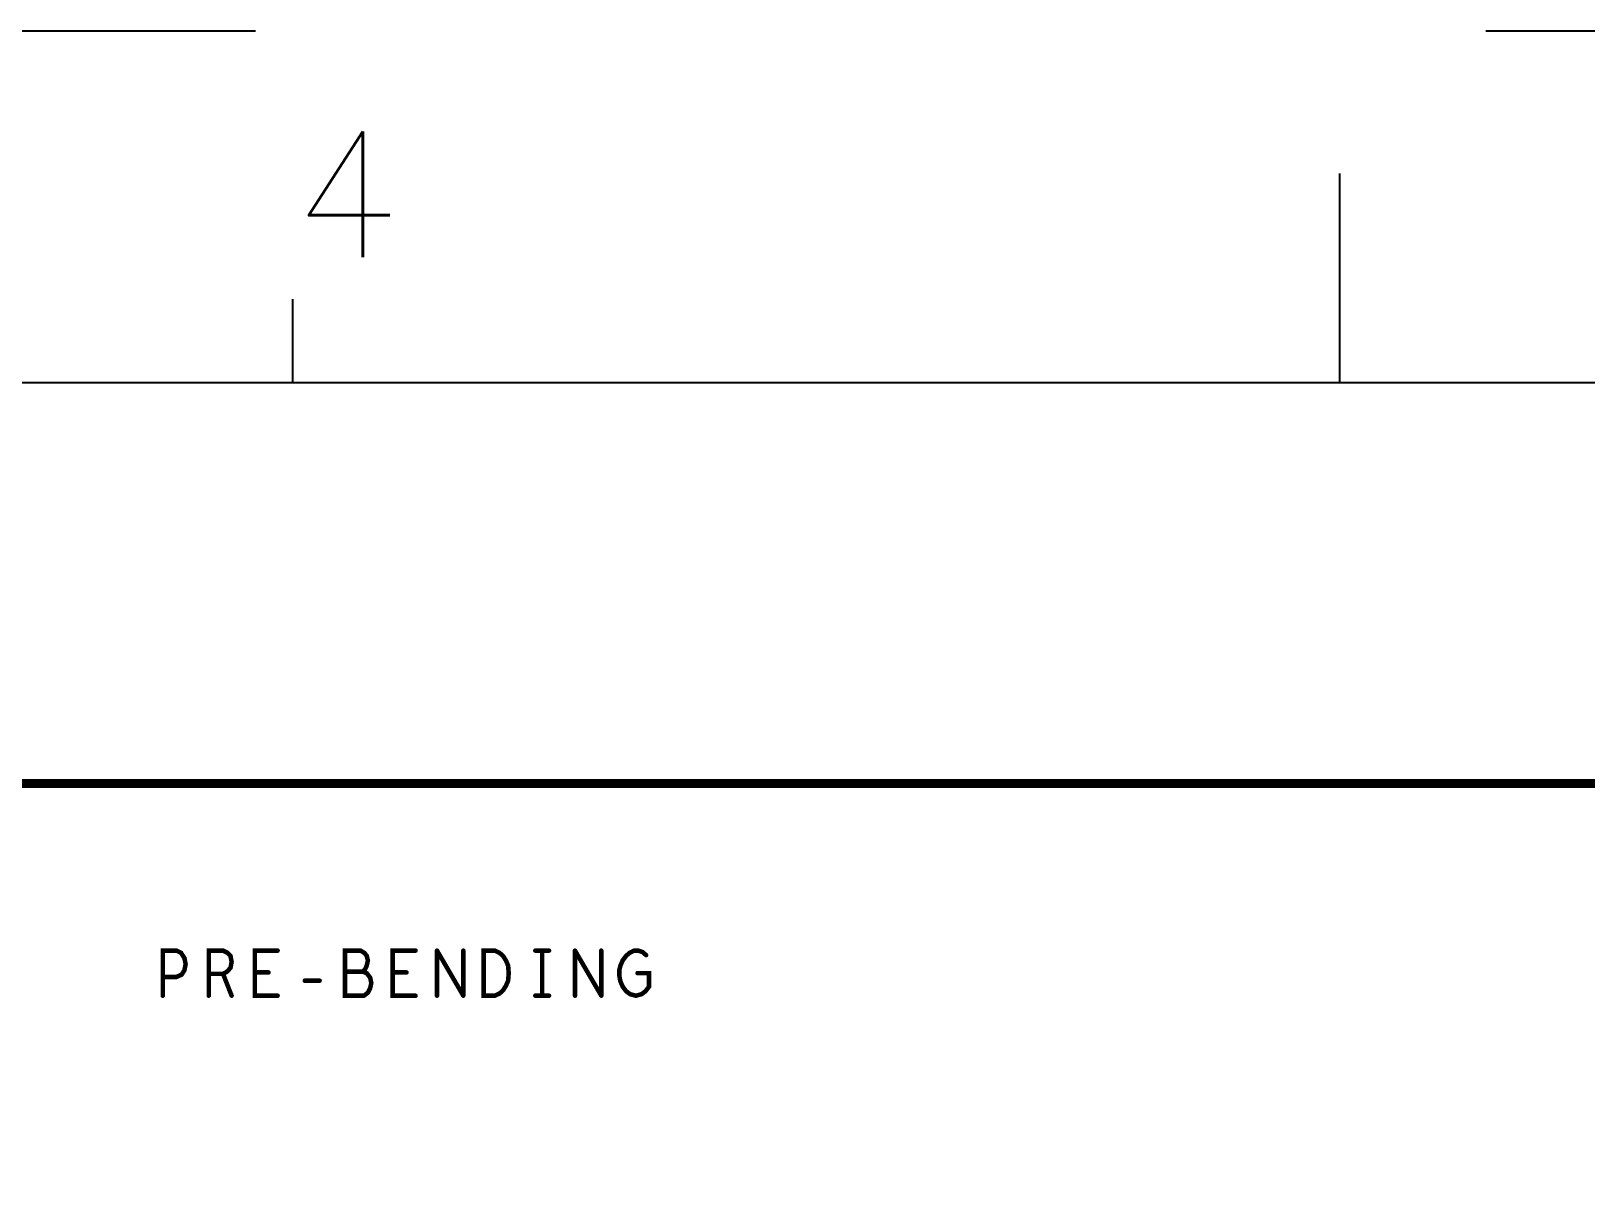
# Model space of a CAD drawing. Header units: millimetres. Extents: x 3362 to 3827, y -139 to 191.
# Drawn here: x 3566.81 to 3610.6, y 158.63 to 191.39 of the extents above; entities that cross this region are included whole.
import ezdxf

# ---------------------------------------------------------------- set-up
doc = ezdxf.new("R2010")
doc.units = ezdxf.units.MM
doc.header["$LTSCALE"] = 23.1
doc.linetypes.add('PHANTOM', pattern=[29.5, 9.5, -1.5, 3, -1.5, 3, -1.5, 9.5])
doc.layers.get('0').update_dxf_attribs({"linetype": 'CONTINUOUS'})
doc.layers.add('0PAPERF', color=2, linetype='PHANTOM', plot=False)
doc.styles.add('SIMPLEX', font='simplex.shx')

# ---------------------------------------------------------------- blocks, each defined once
blk = doc.blocks.new('PAD_R1')
at = {"const_width": 0.5}
blk.add_lwpolyline([(0.25, 0, 1), (-0.25, 0, 1)], format="xyb", close=True, dxfattribs=at)

msp = doc.modelspace()

# ---------------------------------------------------------------- linework, layer by layer
for p, q in [((3603.672, 181.48), (3603.672, 187.379)), ((3574.179, 181.48), (3574.179, 183.839)), ((3823.1, 181.48), (3367.728, 181.48))]:
    msp.add_line(p, q)
for points, const_width in [([(3382.535, 170.192), (3632.508, 170.192), (3632.69, 170.01), (3632.69, 96.87), (3564.868, 96.87), (3564.868, 134.572)], 0.254), ([(3570.518, 164.215), (3570.518, 165.485), (3570.904, 165.485), (3571.033, 165.421), (3571.129, 165.273), (3571.161, 165.104), (3571.129, 164.934), (3571.049, 164.807), (3570.904, 164.744), (3570.518, 164.744)], 0.127), ([(3571.813, 164.215), (3571.813, 165.485), (3572.216, 165.485), (3572.344, 165.421), (3572.425, 165.337), (3572.457, 165.167), (3572.425, 164.998), (3572.328, 164.892), (3572.216, 164.829), (3571.813, 164.829)], 0.127), ([(3573.752, 164.215), (3573.109, 164.215), (3573.109, 165.485), (3573.752, 165.485)], 0.127), ([(3576.15, 164.892), (3576.214, 164.956), (3576.262, 165.061), (3576.295, 165.21), (3576.262, 165.337), (3576.198, 165.421), (3576.085, 165.485), (3575.651, 165.485), (3575.651, 164.215), (3576.182, 164.215), (3576.295, 164.299), (3576.359, 164.426), (3576.391, 164.575), (3576.359, 164.723), (3576.262, 164.85), (3576.15, 164.892), (3575.651, 164.892)], 0.127), ([(3577.638, 164.215), (3576.995, 164.215), (3576.995, 165.485), (3577.638, 165.485)], 0.127), ([(3578.242, 165.485), (3578.982, 164.215)], 0.127), ([(3578.242, 164.215), (3578.242, 165.485)], 0.127), ([(3578.982, 164.215), (3578.982, 165.485)], 0.127), ([(3581.01, 165.485), (3581.396, 165.485)], 0.127), ([(3581.203, 165.485), (3581.203, 164.215)], 0.127), ([(3582.128, 165.485), (3582.868, 164.215)], 0.127), ([(3582.128, 164.215), (3582.128, 165.485)], 0.127), ([(3582.868, 164.215), (3582.868, 165.485)], 0.127), ([(3583.89, 164.85), (3584.212, 164.85), (3584.212, 164.469), (3584.115, 164.342), (3584.003, 164.257), (3583.842, 164.215), (3583.681, 164.257), (3583.568, 164.342), (3583.472, 164.469), (3583.408, 164.617), (3583.375, 164.786), (3583.375, 164.934), (3583.408, 165.061), (3583.472, 165.21), (3583.568, 165.337), (3583.665, 165.421), (3583.794, 165.485), (3583.906, 165.485), (3584.035, 165.442), (3584.131, 165.358)], 0.127), ([(3572.216, 164.829), (3572.457, 164.215)], 0.127), ([(3573.495, 164.871), (3573.109, 164.871)], 0.127), ([(3574.517, 164.638), (3574.935, 164.638)], 0.127), ([(3577.381, 164.871), (3576.995, 164.871)], 0.127), ([(3581.01, 164.215), (3581.396, 164.215)], 0.127)]:
    msp.add_lwpolyline(points, dxfattribs=dict(const_width=const_width))
at = {"const_width": 0.127}
msp.add_lwpolyline([(3579.554, 164.215), (3579.554, 165.485), (3579.875, 165.485), (3580.004, 165.421), (3580.1, 165.337), (3580.181, 165.21), (3580.245, 165.061), (3580.261, 164.85), (3580.245, 164.638), (3580.181, 164.49), (3580.1, 164.363), (3580.004, 164.278), (3579.875, 164.215)], close=True, dxfattribs=at)
at = {"layer": '0PAPERF'}
msp.add_line((3827.229, 191.387), (3361.779, 191.387), dxfattribs=at)

# ---------------------------------------------------------------- block references
at = {"xscale": 0.127, "yscale": 0.127}
for p in [(3573.752, 165.485), (3577.638, 165.485), (3578.242, 165.485), (3578.242, 165.485), (3578.982, 165.485), (3581.01, 165.485), (3581.203, 165.485), (3581.396, 165.485), (3582.128, 165.485), (3582.128, 165.485), (3582.868, 165.485), (3584.131, 165.358), (3570.518, 164.744), (3571.813, 164.829), (3572.216, 164.829), (3573.109, 164.871), (3573.495, 164.871), (3574.517, 164.638), (3574.935, 164.638), (3575.651, 164.892), (3576.15, 164.892), (3576.995, 164.871), (3577.381, 164.871), (3583.89, 164.85), (3570.518, 164.215), (3571.813, 164.215), (3572.457, 164.215), (3573.752, 164.215), (3577.638, 164.215), (3578.242, 164.215), (3578.982, 164.215), (3578.982, 164.215), (3581.01, 164.215), (3581.203, 164.215), (3581.396, 164.215), (3582.128, 164.215), (3582.868, 164.215), (3582.868, 164.215)]:
    msp.add_blockref('PAD_R1', p, dxfattribs=at)

# ---------------------------------------------------------------- texts
at = {"style": 'SIMPLEX'}
msp.add_text('4', height=3.539, dxfattribs=at).set_placement((3574.179, 185.019))

doc.saveas('drawing.dxf')
